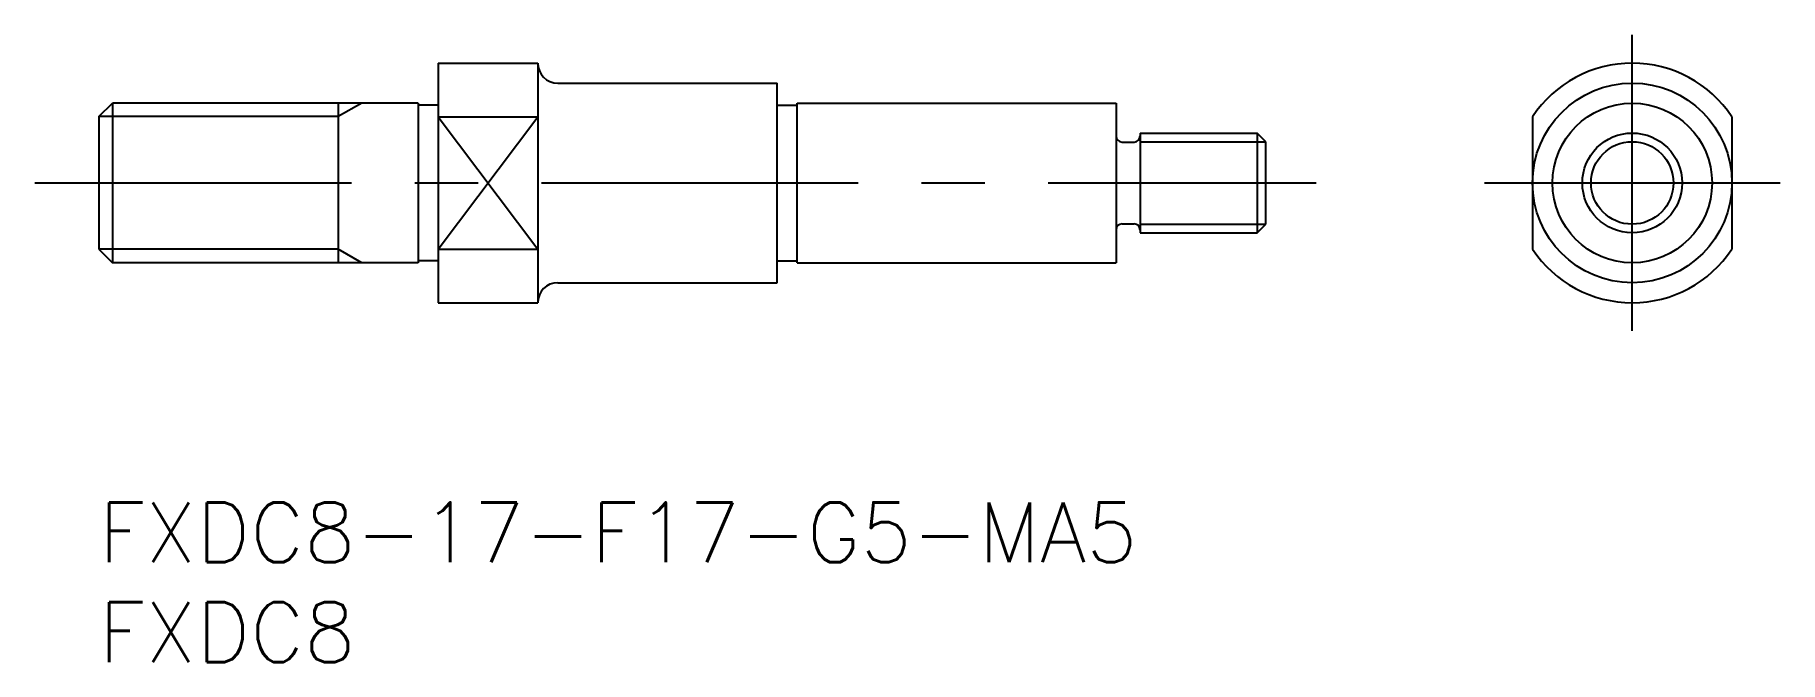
# Model space of a CAD drawing. Extents: x -3.2 to 84.3, y -8 to 23.4.
import ezdxf

# ---------------------------------------------------------------- set-up
doc = ezdxf.new("R2010")
doc.units = 0
doc.header["$LTSCALE"] = 0.5
doc.linetypes.add('CENTER', pattern=[50.8, 31.75, -6.35, 6.35, -6.35])
for name, color, linetype in [('MSM_CENTER', 1, 'CENTER'), ('MSM_CONTINUOUS', 7, 'CONTINUOUS'), ('MSM_NARROW', 5, 'CONTINUOUS'), ('MSM_PART_NUMBER', 7, 'CONTINUOUS')]:
    doc.layers.add(name, color=color, linetype=linetype)
doc.styles.get("Standard").update_dxf_attribs({"font": 'txt.shx', "height": 3, "bigfont": 'bigfont.shx'})

# ---------------------------------------------------------------- blocks, each defined once
blk = doc.blocks.new('*U12')
at = {"layer": 'MSM_PART_NUMBER'}
blk.add_text('FXDC8-17-F17-G5-MA5', height=3, dxfattribs=at).set_placement((0, -3))
blk = doc.blocks.new('*U13')
at = {"layer": 'MSM_PART_NUMBER'}
blk.add_text('FXDC8', height=3, dxfattribs=at).set_placement((0, -8))

msp = doc.modelspace()

# ---------------------------------------------------------------- linework, layer by layer
at = {"layer": 'MSM_CENTER'}
for p, q in [((76.875, 8.586), (76.875, 23.414)), ((-3.213, 16), (61.025, 16)), ((69.461, 16), (84.289, 16))]:
    msp.add_line(p, q, dxfattribs=at)
at = {"layer": 'MSM_CONTINUOUS'}
for p, q in [((17, 22), (17, 10)), ((17, 22), (22, 22)), ((22, 22), (22, 10)), ((23, 21), (34, 21)), ((34, 11), (34, 21)), ((0, 19.323), (0.677, 20)), ((0, 19.323), (0, 12.676)), ((0.677, 20), (0.677, 12)), ((16, 20), (0.677, 20)), ((12, 20), (12, 12)), ((16, 20), (16, 12)), ((17, 19.9), (16, 19.9)), ((17, 19.317), (22, 19.317)), ((34, 19.9), (35, 19.9)), ((35, 20), (51, 20)), ((35, 12), (35, 20)), ((51, 20), (51, 12)), ((71.875, 19.317), (71.875, 12.683)), ((81.875, 19.317), (81.875, 12.683)), ((52.2, 18.5), (58.067, 18.5)), ((52.2, 18.5), (52.2, 13.5)), ((58.5, 18.067), (58.067, 18.5)), ((58.067, 18.5), (58.067, 13.5)), ((51.3, 18.05), (51.9, 18.05)), ((58.5, 13.933), (58.5, 18.067)), ((51.3, 13.95), (51.9, 13.95)), ((52.2, 13.5), (58.067, 13.5)), ((58.067, 13.5), (58.5, 13.933)), ((0, 12.676), (0.677, 12)), ((17, 12.683), (22, 12.683)), ((16, 12), (0.677, 12)), ((17, 12.1), (16, 12.1)), ((34, 12.1), (35, 12.1)), ((35, 12), (51, 12)), ((23, 11), (34, 11)), ((17, 10), (22, 10))]:
    msp.add_line(p, q, dxfattribs=at)
for radius in [5, 4, 2.5]:
    msp.add_circle((76.875, 16), radius, dxfattribs=at)
for centre, radius, start, end in [((23, 22), 1, 180, 270), ((76.875, 16), 6, 33.55731, 146.44269), ((51.3, 18.35), 0.3, 180, 270), ((51.9, 18.35), 0.3, 270, 0), ((51.3, 13.65), 0.3, 90, 180), ((51.9, 13.65), 0.3, 0, 90), ((76.875, 16), 6, 213.55731, 326.44269), ((23, 10), 1, 90, 180)]:
    msp.add_arc(centre, radius, start, end, dxfattribs=at)
at = {"layer": 'MSM_NARROW'}
for p, q in [((12, 19.323), (0, 19.323)), ((13.172, 20), (12, 19.323)), ((17, 19.317), (22, 12.683)), ((17, 12.683), (22, 19.317)), ((52.2, 18.067), (58.5, 18.067)), ((52.2, 13.933), (58.5, 13.933)), ((12, 12.676), (0, 12.676)), ((13.172, 12), (12, 12.676))]:
    msp.add_line(p, q, dxfattribs=at)
msp.add_circle((76.875, 16), 2.067, dxfattribs=at)

# ---------------------------------------------------------------- block references
at = {"layer": 'MSM_CONTINUOUS'}
for name in ['*U12', '*U13']:
    msp.add_blockref(name, (0, 0), dxfattribs=at)

doc.saveas('drawing.dxf')
